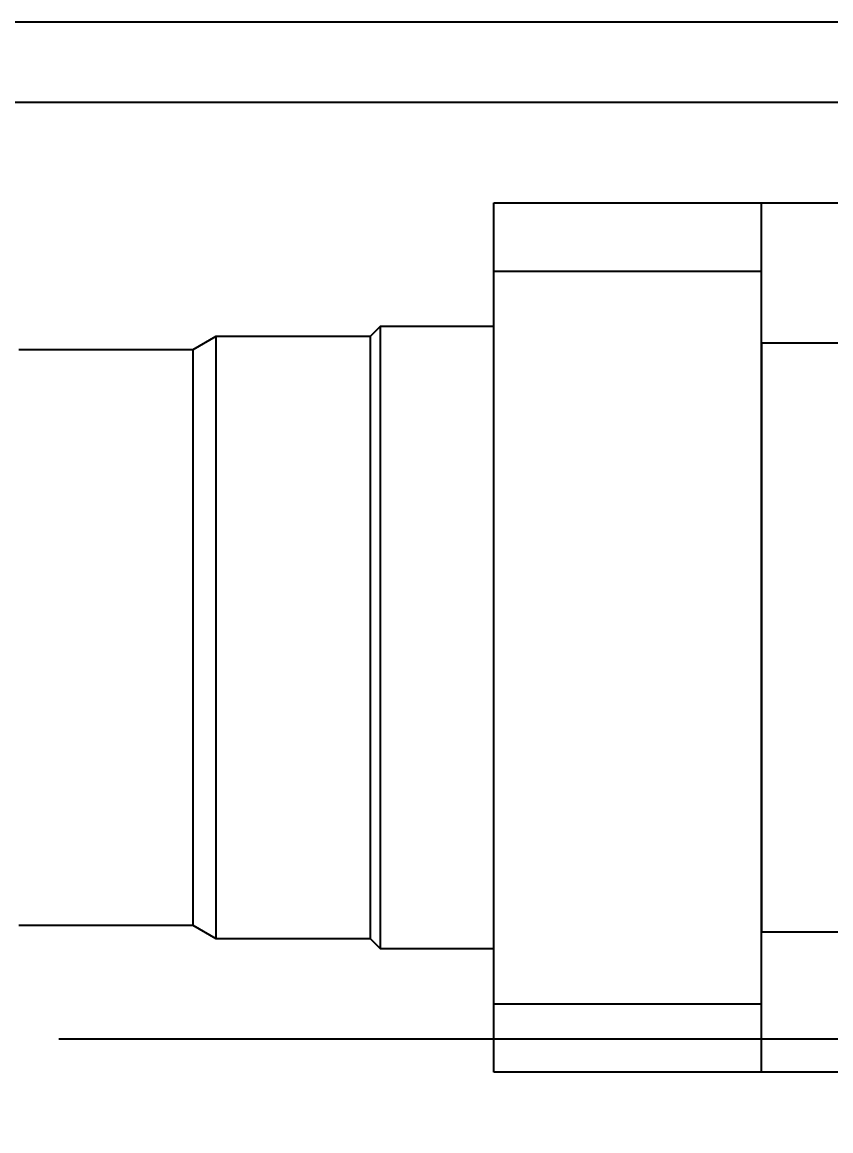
# Model space of a CAD drawing. Header units: millimetres. Extents: x 1 to 7426, y 0 to 5250.
# Drawn here: x 2040.8 to 2161.7, y 3540.3 to 3706 of the extents above; entities that cross this region are included whole.
import ezdxf

# ---------------------------------------------------------------- set-up
doc = ezdxf.new("R2010")
doc.units = ezdxf.units.MM
doc.header["$LTSCALE"] = 25
doc.layers.add('标注层', color=137, linetype='Continuous', lineweight=25)
doc.styles.add('SLDTEXTSTYLE2', font='TXT', dxfattribs={"width": 0.7})
doc.dimstyles.new('SLDDIMSTYLE0', dxfattribs={"dimtxt": 80, "dimasz": 75, "dimexe": 0, "dimexo": 0.0625, "dimgap": 20, "dimtad": 2, "dimrnd": 1e-09, "dimzin": 12, "dimdsep": 46, "dimtxsty": 'SLDTEXTSTYLE2', "dimsah": 1, "dimcen": 0.09, "dimadec": 0, "dimazin": 3, "dimtfac": 1, "dimtofl": 0, "dimtmove": 0, "dimatfit": 3, "dimfxl": 0, "dimfrac": 2, "dimtolj": 1, "dimtzin": 12, "dimarcsym": 0})

# ---------------------------------------------------------------- blocks, each defined once
blk = doc.blocks.new('_D_4')
at = {"layer": '标注层'}
for p, q in [((2046.27, 3554.04), (2520.15, 3554.04)), ((2495.15, 3554.04), (2495.15, 3138.04)), ((2048.27, 3138.04), (2520.15, 3138.04))]:
    blk.add_line(p, q, dxfattribs=at)
for points in [[(2495.15, 3554.04), (2482.65, 3479.04), (2507.65, 3479.04)], [(2495.15, 3138.04), (2507.65, 3213.04), (2482.65, 3213.04)]]:
    blk.add_solid(points, dxfattribs=at)
at = {"layer": '标注层', "insert": (2392.02, 3285), "char_height": 80, "attachment_point": 1, "rotation": 90, "style": 'SLDTEXTSTYLE2'}
blk.add_mtext('416', dxfattribs=at)

msp = doc.modelspace()

# ---------------------------------------------------------------- linework, layer by layer
at = {"color": 8, "linetype": 'Continuous', "lineweight": 25}
msp.add_line((2978.401, 3706.044), (2021.272, 3706.044), dxfattribs=at)
at = {"color": 7, "linetype": 'Continuous', "lineweight": 25}
for p, q in [((2974.02, 3694.044), (2021.272, 3694.044)), ((2111.272, 3679.044), (2151.272, 3679.044)), ((2111.272, 3668.816), (2111.272, 3679.044)), ((2151.272, 3668.816), (2151.272, 3679.044)), ((2151.272, 3679.044), (2164.922, 3679.044)), ((2111.272, 3668.816), (2151.272, 3668.816)), ((2111.272, 3559.272), (2111.272, 3668.816)), ((2151.272, 3559.272), (2151.272, 3668.816)), ((2094.272, 3660.544), (2092.772, 3659.044)), ((2111.272, 3660.544), (2094.272, 3660.544)), ((2094.272, 3660.544), (2094.272, 3567.544)), ((2069.736, 3659.044), (2066.272, 3657.044)), ((2092.772, 3659.044), (2069.736, 3659.044)), ((2069.736, 3659.044), (2069.736, 3569.044)), ((2092.772, 3659.044), (2092.772, 3569.044)), ((2066.272, 3657.044), (2040.272, 3657.044)), ((2066.272, 3657.044), (2066.272, 3571.044)), ((2164.922, 3658.044), (2151.272, 3658.044)), ((2151.272, 3658.044), (2151.272, 3570.044)), ((2040.272, 3571.044), (2066.272, 3571.044)), ((2066.272, 3571.044), (2069.736, 3569.044)), ((2069.736, 3569.044), (2092.772, 3569.044)), ((2092.772, 3569.044), (2094.272, 3567.544)), ((2151.272, 3570.044), (2164.922, 3570.044)), ((2094.272, 3567.544), (2111.272, 3567.544)), ((2111.272, 3559.272), (2151.272, 3559.272)), ((2111.272, 3549.044), (2111.272, 3559.272)), ((2151.272, 3549.044), (2151.272, 3559.272)), ((2151.272, 3549.044), (2111.272, 3549.044)), ((2164.922, 3549.044), (2151.272, 3549.044))]:
    msp.add_line(p, q, dxfattribs=at)

# ---------------------------------------------------------------- dimensions: what is measured, and where the dimension line sits
at = {"layer": '标注层'}
dim = msp.add_linear_dim(base=(2495.145, 3138.044), p1=(2021.272, 3554.044), p2=(2023.272, 3138.044), angle=90, dimstyle='SLDDIMSTYLE0', dxfattribs=at)
dim.commit()
dim.dimension.update_dxf_attribs({"geometry": '_D_4', "text_midpoint": (2495.145, 3337.615), "dimtype": 160})

doc.saveas('drawing.dxf')
